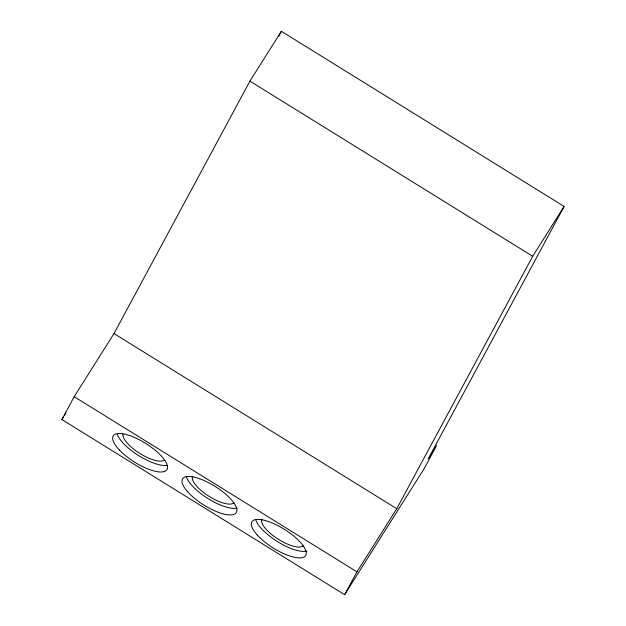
<?xml version="1.0" encoding="UTF-8"?>
<svg xmlns="http://www.w3.org/2000/svg" width="626" height="626" viewBox="0 0 626 626"><rect width="100%" height="100%" fill="white"/><g stroke="black" fill="none" stroke-linecap="round" stroke-linejoin="round"><path stroke-width="0.94" d="M61.888 419.553L74.197 396.688L114.002 333.58L249.923 81.137L281.356 31.3L564.112 206.447L428.192 458.889L436.565 445.61L424.256 468.467L344.644 594.7L61.888 419.553L63.445 417.072M278.586 36.449L281.356 31.3M344.644 594.7L356.953 571.843L396.759 508.727L532.687 256.284L564.112 206.447M64.486 415.429L66.051 412.949M249.923 81.137L532.687 256.284M114.002 333.58L396.759 508.727M74.197 396.688L356.953 571.843M164.082 460.243A24.57 8.428 32.2 0 1 139.371 453.161A24.57 8.428 32.2 0 1 123.025 434.037M233.975 502.717A24.57 8.428 32.2 0 1 209.522 496.621A24.57 8.428 32.2 0 1 192.37 476.949M303.242 545.747A24.57 8.428 32.2 0 1 277.701 538.845A24.57 8.428 32.2 0 1 262.036 519.118M166.931 465.376A31.73 10.885 32.2 0 1 138.675 455.626A31.73 10.885 32.2 0 1 117.219 434.287M237.09 508.171A31.73 10.885 32.2 0 1 207.754 498.413A31.73 10.885 32.2 0 1 186.243 476.136M306.881 551.005A31.73 10.885 32.2 0 1 277.983 541.92A31.73 10.885 32.2 0 1 255.705 519.564M119.331 449.953A31.73 10.885 32.2 0 0 166.031 470.65A31.73 10.885 32.2 0 0 134.872 437.629A31.73 10.885 32.2 0 0 119.331 449.953M187.377 491.48A31.73 10.885 32.2 0 0 234.625 514.087A31.73 10.885 32.2 0 0 206.251 481.519A31.73 10.885 32.2 0 0 187.377 491.48M257.27 535.05A31.73 10.885 32.2 0 0 304.314 556.843A31.73 10.885 32.2 0 0 274.697 524.048A31.73 10.885 32.2 0 0 257.27 535.05"/></g></svg>
